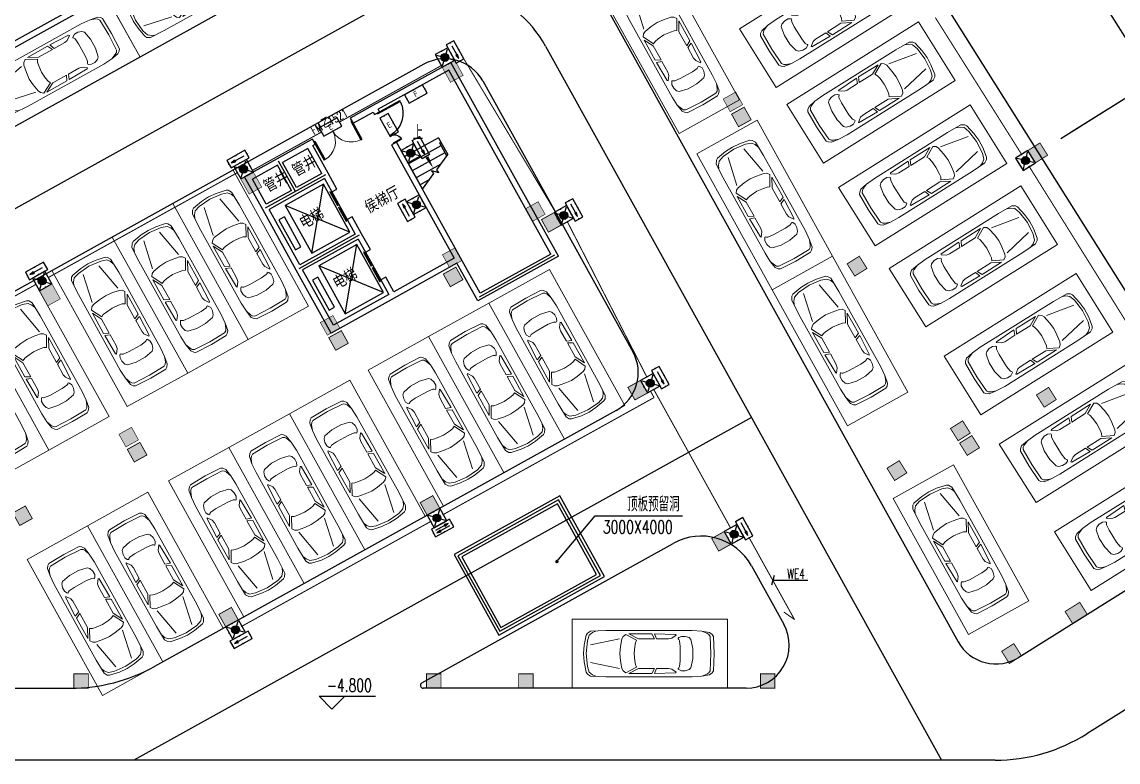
# Model space of a CAD drawing. Extents: x -6243262 to 3079315, y -2914302 to 172723.
# Drawn here: x -2031438 to -1993364, y -992183 to -966482 of the extents above; entities that cross this region are included whole.
import ezdxf
from ezdxf.enums import TextEntityAlignment as Align

# ---------------------------------------------------------------- set-up
doc = ezdxf.new("R2010")
doc.units = 0
doc.header["$LTSCALE"] = 1000
doc.linetypes.add('DASH', pattern=[0.35, 0.25, -0.1])
for name, color, linetype in [('0-柱2', 6, 'Continuous'), ('0-柱网', 2, 'Continuous'), ('C-Z-HATCH', 253, 'Continuous'), ('DIM-应急', 3, 'Continuous'), ('DOOR_FIRE_TEXT', 7, 'Continuous'), ('EQUIP-应急', 3, 'Continuous'), ('WIRE-应急', 1, 'DASH')]:
    doc.layers.add(name, color=color, linetype=linetype)
doc.layers.add('车位', color=252, linetype='Continuous', lineweight=5)
doc.styles.add('-宋体', font='', dxfattribs={"width": 0.8})
doc.styles.add('_TCH_DIM', font='SIMPLEX', dxfattribs={"bigfont": 'GBCBIG'})
doc.styles.add('_TCH_DIM_T3', font='SIMPLEX', dxfattribs={"width": 0.705882, "bigfont": 'GBCBIG'})
doc.styles.add('_TCH_WINDOW', font='SIMPLEX', dxfattribs={"height": 3.5, "bigfont": 'GBCBIG'})
doc.styles.add('_TEL_ATTDEF', font='gbenor', dxfattribs={"bigfont": 'gbcbig'})
doc.styles.add('_TEL_DIM', font='SIMPLEX', dxfattribs={"width": 0.8, "height": 3.5, "bigfont": 'HZTXT'})
doc.styles.get('-宋体').set_extended_font_data('SimSun')
doc.dimstyles.new('_TCH_ARCH&&150', dxfattribs={"dimtxt": 446.25, "dimasz": 150, "dimexe": 375, "dimexo": 450, "dimgap": 189.375, "dimtad": 1, "dimdec": 0, "dimzin": 0, "dimdsep": 46, "dimtxsty": '_TCH_DIM_T3', "dimblk": 'ARCHTICK', "dimcen": 0.09, "dimclrt": 7, "dimazin": 2, "dimtfac": 1, "dimtdec": 0, "dimtix": 1, "dimtmove": 2, "dimatfit": 3, "dimfxl": 0, "dimtolj": 1, "dimtzin": 0, "dimarcsym": 0})

# ---------------------------------------------------------------- blocks, each defined once
blk = doc.blocks.new('chewei')
at = {"layer": '车位', "color": 0}
for p, q in [((49090, 154915), (49134, 154982)), ((49134, 154982), (49201, 155026)), ((49201, 155026), (49801, 155049)), ((50401, 155026), (49801, 155049)), ((50467, 154982), (50401, 155026)), ((50512, 154915), (50467, 154982)), ((49023, 154737), (49090, 154915)), ((50578, 154737), (50512, 154915)), ((49201, 154160), (49245, 154293)), ((49245, 154293), (49312, 154360)), ((49312, 154360), (49623, 154426)), ((49623, 154426), (49978, 154426)), ((50290, 154360), (49978, 154426)), ((50356, 154293), (50290, 154360)), ((50401, 154160), (50356, 154293)), ((49134, 153826), (49112, 153093)), ((49156, 153849), (49134, 153826)), ((49267, 153693), (49156, 153849)), ((49201, 154026), (49201, 154160)), ((49245, 153938), (49201, 154026)), ((49267, 153915), (49245, 153938)), ((49290, 153915), (49267, 153915)), ((49312, 153938), (49290, 153915)), ((49356, 153960), (49312, 153938)), ((49556, 153982), (49356, 153960)), ((50045, 153982), (49556, 153982)), ((50045, 153982), (50245, 153960)), ((50245, 153960), (50290, 153938)), ((50290, 153938), (50312, 153915)), ((50312, 153915), (50334, 153915)), ((50334, 153915), (50356, 153938)), ((50334, 153693), (50445, 153849)), ((50356, 153938), (50401, 154026)), ((50401, 154026), (50401, 154160)), ((50445, 153849), (50467, 153826)), ((50467, 153826), (50490, 153093)), ((49290, 153582), (49267, 153693)), ((49290, 153160), (49290, 153582)), ((50312, 153582), (50334, 153693)), ((50312, 153160), (50312, 153582)), ((49112, 153093), (49290, 153160)), ((49290, 153093), (49112, 153004)), ((49290, 152538), (49290, 153093)), ((50490, 153093), (50312, 153160)), ((50312, 153093), (50490, 153004)), ((50312, 152538), (50312, 153093)), ((49112, 153004), (49112, 152204)), ((50490, 153004), (50490, 152204)), ((49112, 152204), (49290, 152538)), ((49134, 152093), (49334, 152471)), ((49334, 152471), (49423, 152427)), ((49423, 152427), (49556, 152404)), ((49556, 152404), (49801, 152382)), ((50045, 152404), (49801, 152382)), ((50178, 152427), (50045, 152404)), ((50267, 152471), (50178, 152427)), ((50467, 152093), (50267, 152471)), ((50490, 152204), (50312, 152538)), ((49201, 152004), (49134, 152093)), ((49290, 151960), (49201, 152004)), ((49556, 151916), (49290, 151960)), ((49801, 151893), (49556, 151916)), ((49801, 151893), (50045, 151916)), ((50045, 151916), (50312, 151960)), ((50312, 151960), (50401, 152004)), ((50401, 152004), (50467, 152093)), ((49490, 150871), (49290, 151871)), ((50112, 150871), (50312, 151871)), ((49067, 150938), (49023, 151049)), ((49156, 150827), (49067, 150938)), ((49356, 150760), (49156, 150827)), ((50245, 150760), (50445, 150827)), ((50445, 150827), (50534, 150938)), ((50534, 150938), (50578, 151049)), ((49801, 150716), (49356, 150760)), ((49801, 150716), (50245, 150760))]:
    blk.add_line(p, q, dxfattribs=at)
for points in [[(48601, 150227), (51001, 150227), (51001, 155627), (48601, 155627)], [(50578, 154737), (50601, 154404), (50601, 151404), (50578, 150871), (50512, 150760), (50445, 150716), (50090, 150649), (49801, 150627), (49512, 150649), (49156, 150716), (49090, 150760), (49023, 150871), (49001, 151404), (49001, 154404), (49023, 154737), (49067, 155004), (49134, 155093), (49201, 155137), (49801, 155160), (50401, 155137), (50467, 155093), (50534, 155004)]]:
    blk.add_lwpolyline(points, close=True, dxfattribs=at)
blk = doc.blocks.new('0-柱2')
at = {"layer": '0-柱2'}
h = blk.add_hatch(color=0, dxfattribs=at)
h.dxf.hatch_style = 1
h.paths.add_polyline_path([(50444, 38233), (50881, 38476), (51124, 38039), (50687, 37796)])
h = blk.add_hatch(color=0, dxfattribs=at)
h.dxf.hatch_style = 1
h.paths.add_polyline_path([(60732, 36967), (60998, 36543), (61421, 36808), (61155, 37233)])
h = blk.add_hatch(color=0, dxfattribs=at)
h.dxf.hatch_style = 1
h.paths.add_polyline_path([(43842, 34571), (44279, 34814), (44521, 34377), (44084, 34134)])
h = blk.add_hatch(color=0, dxfattribs=at)
h.dxf.hatch_style = 1
h.paths.add_polyline_path([(54458, 33035), (54723, 32611), (55147, 32876), (54881, 33300)])
h = blk.add_hatch(color=0, dxfattribs=at)
h.dxf.hatch_style = 1
h.paths.add_polyline_path([(40431, 32680), (40868, 32922), (41111, 32485), (40674, 32242)])
h = blk.add_hatch(color=0, dxfattribs=at)
h.dxf.hatch_style = 1
h.paths.add_polyline_path([(36452, 30473), (36889, 30715), (37132, 30278), (36695, 30035)])
h = blk.add_hatch(color=0, dxfattribs=at)
h.dxf.hatch_style = 1
h.paths.add_polyline_path([(46844, 28746), (47281, 28989), (47524, 28552), (47086, 28309)])
h = blk.add_hatch(color=0, dxfattribs=at)
h.dxf.hatch_style = 1
h.paths.add_polyline_path([(58047, 27318), (58313, 26894), (58736, 27159), (58470, 27583)])
h = blk.add_hatch(color=0, dxfattribs=at)
h.dxf.hatch_style = 1
h.paths.add_polyline_path([(29456, 26592), (29894, 26835), (30136, 26398), (29699, 26155)])
h = blk.add_hatch(color=0, dxfattribs=at)
h.dxf.hatch_style = 1
h.paths.add_polyline_path([(55843, 25937), (56109, 25512), (56532, 25778), (56266, 26202)])
h = blk.add_hatch(color=0, dxfattribs=at)
h.dxf.hatch_style = 1
h.paths.add_polyline_path([(39629, 24745), (40067, 24987), (40309, 24550), (39872, 24307)])
h = blk.add_hatch(color=0, dxfattribs=at)
h.dxf.hatch_style = 1
h.paths.add_polyline_path([(25477, 24385), (25915, 24628), (26157, 24191), (25720, 23948)])
h = blk.add_hatch(color=0, dxfattribs=at)
h.dxf.hatch_style = 1
h.paths.add_polyline_path([(49754, 23499), (50191, 23742), (50434, 23305), (49997, 23062)])
h = blk.add_hatch(color=0, dxfattribs=at)
h.dxf.hatch_style = 1
h.paths.add_polyline_path([(32633, 20864), (33071, 21107), (33313, 20670), (32876, 20427)])
h = blk.add_hatch(color=0, dxfattribs=at)
h.dxf.hatch_style = 1
h.paths.add_polyline_path([(59826, 19582), (60092, 19158), (60515, 19423), (60249, 19847)])
h = blk.add_hatch(color=0, dxfattribs=at)
h.dxf.hatch_style = 1
h.paths.add_polyline_path([(27600, 18800), (28100, 18800), (28100, 18300), (27600, 18300)])
h = blk.add_hatch(color=0, dxfattribs=at)
h.dxf.hatch_style = 1
h.paths.add_polyline_path([(39850, 18800), (40350, 18800), (40350, 18300), (39850, 18300)])
h = blk.add_hatch(color=0, dxfattribs=at)
h.dxf.hatch_style = 1
h.paths.add_polyline_path([(43050, 18800), (43550, 18800), (43550, 18300), (43050, 18300)])
h = blk.add_hatch(color=0, dxfattribs=at)
h.dxf.hatch_style = 1
h.paths.add_polyline_path([(51450, 18800), (51950, 18800), (51950, 18300), (51450, 18300)])
at = {"layer": '0-柱2', "color": 0, "const_width": 30}
for points in [[(50444, 38233), (50881, 38476), (51124, 38039), (50687, 37796)], [(60732, 36967), (60998, 36543), (61421, 36808), (61155, 37233)], [(43842, 34571), (44279, 34814), (44521, 34377), (44084, 34134)], [(54458, 33035), (54723, 32611), (55147, 32876), (54881, 33300)], [(40431, 32680), (40868, 32922), (41111, 32485), (40674, 32242)], [(36452, 30473), (36889, 30715), (37132, 30278), (36695, 30035)], [(46844, 28746), (47281, 28989), (47524, 28552), (47086, 28309)], [(58047, 27318), (58313, 26894), (58736, 27159), (58470, 27583)], [(29456, 26592), (29894, 26835), (30136, 26398), (29699, 26155)], [(55843, 25937), (56109, 25512), (56532, 25778), (56266, 26202)], [(39629, 24745), (40067, 24987), (40309, 24550), (39872, 24307)], [(25477, 24385), (25915, 24628), (26157, 24191), (25720, 23948)], [(49754, 23499), (50191, 23742), (50434, 23305), (49997, 23062)], [(32633, 20864), (33071, 21107), (33313, 20670), (32876, 20427)], [(59826, 19582), (60092, 19158), (60515, 19423), (60249, 19847)], [(27600, 18800), (28100, 18800), (28100, 18300), (27600, 18300)], [(39850, 18800), (40350, 18800), (40350, 18300), (39850, 18300)], [(43050, 18800), (43550, 18800), (43550, 18300), (43050, 18300)], [(51450, 18800), (51950, 18800), (51950, 18300), (51450, 18300)]]:
    blk.add_lwpolyline(points, close=True, dxfattribs=at)
blk = doc.blocks.new('1#柱网')
at = {"layer": '0-柱网'}
for points in [[(501855, 85967), (501855, 85367), (502355, 85367), (502355, 85967)], [(509855, 85967), (509855, 85367), (510355, 85367), (510355, 85967)], [(517855, 85967), (517855, 85367), (518355, 85367), (518355, 85967)], [(501855, 80267), (501855, 79767), (502355, 79767), (502355, 80267)], [(509855, 80267), (509855, 79767), (510355, 79767), (510355, 80267)], [(514705, 80267), (514705, 79767), (515205, 79767), (515205, 80267)], [(518005, 80267), (518005, 79767), (518505, 79767), (518505, 80267)], [(525855, 80267), (525855, 79767), (526355, 79767), (526355, 80267)]]:
    blk.add_hatch(color=0, dxfattribs=at).paths.add_polyline_path(points)
at = {"layer": '0-柱网', "color": 0, "const_width": 20}
for points in [[(501855, 85967), (501855, 85367), (502355, 85367), (502355, 85967), (501855, 85967)], [(509855, 85967), (509855, 85367), (510355, 85367), (510355, 85967), (509855, 85967)], [(517855, 85967), (517855, 85367), (518355, 85367), (518355, 85967), (517855, 85967)], [(501855, 80267), (501855, 79767), (502355, 79767), (502355, 80267), (501855, 80267)], [(509855, 80267), (509855, 79767), (510355, 79767), (510355, 80267), (509855, 80267)], [(514705, 80267), (514705, 79767), (515205, 79767), (515205, 80267), (514705, 80267)], [(518005, 80267), (518005, 79767), (518505, 79767), (518505, 80267), (518005, 80267)], [(525855, 80267), (525855, 79767), (526355, 79767), (526355, 80267), (525855, 80267)]]:
    blk.add_lwpolyline(points, dxfattribs=at)
blk = doc.blocks.new('宿舍楼柱网1')
at = {"layer": '0-柱网'}
h = blk.add_hatch(color=0, dxfattribs=at)
h.dxf.hatch_style = 1
h.paths.add_polyline_path([(645860, 167538), (646284, 167803), (646019, 168227), (645595, 167962)])
h = blk.add_hatch(color=0, dxfattribs=at)
h.dxf.hatch_style = 1
h.paths.add_polyline_path([(642259, 165280), (642683, 165545), (642418, 165969), (641994, 165704)])
h = blk.add_hatch(color=0, dxfattribs=at)
h.dxf.hatch_style = 1
h.paths.add_polyline_path([(639588, 163611), (640012, 163876), (639747, 164300), (639323, 164035)])
h = blk.add_hatch(color=0, dxfattribs=at)
h.dxf.hatch_style = 1
h.paths.add_polyline_path([(649438, 161642), (649946, 161960), (649682, 162384), (649173, 162066)])
h = blk.add_hatch(color=0, dxfattribs=at)
h.dxf.hatch_style = 1
h.paths.add_polyline_path([(643252, 157765), (643761, 158083), (643496, 158507), (642987, 158189)])
h = blk.add_hatch(color=0, dxfattribs=at)
h.dxf.hatch_style = 1
h.paths.add_polyline_path([(653479, 155382), (653903, 155647), (653638, 156071), (653214, 155806)])
h = blk.add_hatch(color=0, dxfattribs=at)
h.dxf.hatch_style = 1
h.paths.add_polyline_path([(649809, 153141), (650318, 153459), (650106, 153798), (649597, 153480)])
h = blk.add_hatch(color=0, dxfattribs=at)
h.dxf.hatch_style = 1
h.paths.add_polyline_path([(655338, 152417), (655762, 152682), (655497, 153106), (655073, 152841)])
h = blk.add_hatch(color=0, dxfattribs=at)
h.dxf.hatch_style = 1
h.paths.add_polyline_path([(647208, 151453), (647632, 151718), (647367, 152142), (646943, 151877)])
h = blk.add_hatch(color=0, dxfattribs=at)
h.dxf.hatch_style = 1
h.paths.add_polyline_path([(651721, 150092), (652229, 150410), (652017, 150749), (651509, 150431)])
h = blk.add_hatch(color=0, dxfattribs=at)
h.dxf.hatch_style = 1
h.paths.add_polyline_path([(649067, 148487), (649491, 148752), (649226, 149176), (648802, 148911)])
h = blk.add_hatch(color=0, dxfattribs=at)
h.dxf.hatch_style = 1
h.paths.add_polyline_path([(659156, 146135), (659665, 146453), (659400, 146877), (658891, 146560)])
h = blk.add_hatch(color=0, dxfattribs=at)
h.dxf.hatch_style = 1
h.paths.add_polyline_path([(648829, 146138), (649071, 146576), (649596, 146285), (649354, 145848)])
h = blk.add_hatch(color=0, dxfattribs=at)
h.dxf.hatch_style = 1
h.paths.add_polyline_path([(631658, 145126), (632158, 145126), (632158, 144526), (631658, 144526)])
h = blk.add_hatch(color=0, dxfattribs=at)
h.dxf.hatch_style = 1
h.paths.add_polyline_path([(639508, 145126), (640008, 145126), (640008, 144626), (639508, 144626)])
h = blk.add_hatch(color=0, dxfattribs=at)
h.dxf.hatch_style = 1
h.paths.add_polyline_path([(646708, 145126), (647208, 145126), (647208, 144526), (646708, 144526)])
h = blk.add_hatch(color=0, dxfattribs=at)
h.dxf.hatch_style = 1
h.paths.add_polyline_path([(654841, 142811), (655083, 143249), (654558, 143539), (654316, 143102)])
h = blk.add_hatch(color=0, dxfattribs=at)
h.dxf.hatch_style = 1
h.paths.add_polyline_path([(639658, 142026), (640058, 142026), (640058, 141426), (639658, 141426)])
h = blk.add_hatch(color=0, dxfattribs=at)
h.dxf.hatch_style = 1
h.paths.add_polyline_path([(657509, 141335), (657751, 141772), (657313, 142015), (657071, 141577)])
h = blk.add_hatch(color=0, dxfattribs=at)
h.dxf.hatch_style = 1
h.paths.add_polyline_path([(631658, 137826), (632158, 137826), (632158, 137226), (631658, 137226)])
h = blk.add_hatch(color=0, dxfattribs=at)
h.dxf.hatch_style = 1
h.paths.add_polyline_path([(646708, 137826), (647208, 137826), (647208, 137226), (646708, 137226)])
h = blk.add_hatch(color=0, dxfattribs=at)
h.dxf.hatch_style = 1
h.paths.add_polyline_path([(654058, 137826), (654558, 137826), (654558, 137226), (654058, 137226)])
h = blk.add_hatch(color=0, dxfattribs=at)
h.dxf.hatch_style = 1
h.paths.add_polyline_path([(639508, 137726), (640008, 137726), (640008, 137226), (639508, 137226)])
at = {"layer": 'C-Z-HATCH'}
h = blk.add_hatch(color=0, dxfattribs=at)
h.dxf.hatch_style = 1
edge = h.paths.add_edge_path()
edge.add_line((642259, 165280), (642680, 165549))
edge.add_line((642680, 165549), (642415, 165973))
edge.add_line((642415, 165973), (641991, 165708))
edge.add_line((641991, 165708), (642262, 165283))
at = {"layer": '0-柱网', "color": 0, "const_width": 30}
for points in [[(645860, 167538), (646281, 167806), (646016, 168231), (645592, 167966), (645863, 167540)], [(642259, 165280), (642680, 165549), (642415, 165973), (641991, 165708), (642262, 165283)], [(639588, 163611), (640012, 163876), (639747, 164300), (639323, 164035), (639588, 163611)], [(649440, 161638), (649946, 161960), (649682, 162384), (649173, 162066), (649438, 161642)], [(643252, 157765), (643761, 158083), (643496, 158507), (642987, 158189), (643252, 157765)], [(653483, 155385), (653903, 155647), (653638, 156071), (653214, 155806), (653479, 155382)], [(649809, 153141), (650318, 153459), (650106, 153798), (649597, 153480), (649809, 153141)], [(655338, 152417), (655762, 152682), (655497, 153106), (655073, 152841), (655338, 152417)], [(647208, 151453), (647632, 151718), (647367, 152142), (646943, 151877), (647208, 151453)], [(651721, 150092), (652229, 150410), (652017, 150749), (651509, 150431), (651721, 150092)], [(649067, 148487), (649491, 148752), (649226, 149176), (648802, 148911), (649067, 148487)], [(648829, 146138), (649071, 146576), (649596, 146285), (649354, 145848), (648829, 146138)], [(659156, 146135), (659665, 146453), (659400, 146877), (658891, 146560), (659156, 146135)], [(654841, 142811), (655083, 143249), (654558, 143539), (654316, 143102), (654841, 142811)], [(657509, 141335), (657751, 141772), (657313, 142015), (657071, 141577), (657509, 141335)]]:
    blk.add_lwpolyline(points, dxfattribs=at)
for points in [[(631658, 145126), (632158, 145126), (632158, 144526), (631658, 144526)], [(639508, 145126), (640008, 145126), (640008, 144626), (639508, 144626)], [(646708, 145126), (647208, 145126), (647208, 144526), (646708, 144526)], [(639658, 142026), (640058, 142026), (640058, 141426), (639658, 141426)], [(631658, 137826), (632158, 137826), (632158, 137226), (631658, 137226)], [(646708, 137826), (647208, 137826), (647208, 137226), (646708, 137226)], [(654058, 137826), (654558, 137826), (654558, 137226), (654058, 137226)], [(639508, 137726), (640008, 137726), (640008, 137226), (639508, 137226)]]:
    blk.add_lwpolyline(points, close=True, dxfattribs=at)
blk = doc.blocks.new('$DORLIB2D$00000127')
at = {"color": 0}
for points in [[(-0.533, 0.795), (-0.533, 0.69)], [(-0.033, 0.795), (-0.533, 0.795)], [(-0.033, 0.795), (-0.033, 0.69)], [(0.533, 0.795), (0.033, 0.795)], [(0.033, 0.795), (0.033, 0.69)], [(0.533, 0.795), (0.533, 0.69)], [(-0.033, 0.69), (-0.533, 0.69)], [(0.5, 0.5), (-0.5, 0.5)], [(0.533, 0.69), (0.033, 0.69)]]:
    blk.add_lwpolyline(points, dxfattribs=at)
blk = doc.blocks.new('$DorLib2D$00000225')
at = {"color": 0}
for p, q in [((0.475, -0.001), (0.475, 0.752)), ((0.475, 0.752), (0.5, 0.752)), ((0.5, -0.001), (0.5, 0.752)), ((-0.5, 0), (-0.5, 0.252)), ((-0.475, 0.252), (-0.5, 0.252)), ((-0.475, 0), (-0.475, 0.252)), ((-0.475, 0), (-0.5, 0)), ((0.475, -0.001), (0.5, -0.001))]:
    blk.add_line(p, q, dxfattribs=at)
for centre, radius, start, end in [((0.505, -0.002), 0.755, 92.2493, 179.7238), ((-0.501, 0.003), 0.251, 359.7899, 84.0974)]:
    blk.add_arc(centre, radius, start, end, dxfattribs=at)
blk = doc.blocks.new('_ArchTick')
at = {"color": 0, "linetype": 'ByBlock', "const_width": 0.4}
blk.add_lwpolyline([(-0.5, -0.5), (0.5, 0.5)], dxfattribs=at)
blk = doc.blocks.new('*D597')
at = {"layer": '0-柱网', "color": 0, "lineweight": -2, "transparency": 16777216}
for p, q in [((1379444, -1151347), (1383574, -1148758)), ((1383257, -1148957), (1390373, -1160312)), ((1386560, -1162701), (1390691, -1160112))]:
    blk.add_line(p, q, dxfattribs=at)
at = {"layer": 'Defpoints', "color": 0, "transparency": 16777216}
for p in [(1379062, -1151586), (1390373, -1160312), (1386179, -1162940)]:
    blk.add_point(p, dxfattribs=at)
at = {"layer": '0-柱网', "color": 0, "lineweight": -2, "transparency": 16777216, "xscale": 150, "yscale": 150, "zscale": 150}
for p, rotation in [((1383257, -1148957), 122.0782976762227), ((1390373, -1160312), 302.0782976762227)]:
    blk.add_blockref('_ArchTick', p, dxfattribs=dict(at, rotation=rotation))
at = {"layer": '0-柱网', "color": 7, "transparency": 16777216, "insert": (1387164, -1154415), "char_height": 446.2, "attachment_point": 5, "rotation": 302.0783, "style": '_TCH_DIM_T3'}
blk.add_mtext('\\A1;13400', dxfattribs=at)
blk = doc.blocks.new('*D603')
at = {"layer": '0-柱网', "color": 0, "lineweight": -2, "transparency": 16777216}
for p, q in [((1382736, -1156601), (1385850, -1154649)), ((1385532, -1154848), (1389356, -1160949)), ((1386560, -1162701), (1389674, -1160750))]:
    blk.add_line(p, q, dxfattribs=at)
at = {"layer": 'Defpoints', "color": 0, "transparency": 16777216}
for p in [(1382355, -1156840), (1389356, -1160949), (1386179, -1162940)]:
    blk.add_point(p, dxfattribs=at)
at = {"layer": '0-柱网', "color": 0, "lineweight": -2, "transparency": 16777216, "xscale": 150, "yscale": 150, "zscale": 150}
for p, rotation in [((1385532, -1154848), 122.0782976762219), ((1389356, -1160949), 302.0782976762218)]:
    blk.add_blockref('_ArchTick', p, dxfattribs=dict(at, rotation=rotation))
at = {"layer": '0-柱网', "color": 7, "transparency": 16777216, "insert": (1387794, -1157679), "char_height": 446.2, "attachment_point": 5, "rotation": 302.0783, "style": '_TCH_DIM_T3'}
blk.add_mtext('\\A1;7200', dxfattribs=at)
blk = doc.blocks.new('*D604')
at = {"layer": '0-柱网', "color": 0, "lineweight": -2, "transparency": 16777216}
for p, q in [((1379444, -1151347), (1382557, -1149396)), ((1382240, -1149595), (1385532, -1154848)), ((1382736, -1156601), (1385850, -1154649))]:
    blk.add_line(p, q, dxfattribs=at)
at = {"layer": 'Defpoints', "color": 0, "transparency": 16777216}
for p in [(1379062, -1151586), (1385532, -1154848), (1382355, -1156840)]:
    blk.add_point(p, dxfattribs=at)
at = {"layer": '0-柱网', "color": 0, "lineweight": -2, "transparency": 16777216, "xscale": 150, "yscale": 150, "zscale": 150}
for p, rotation in [((1382240, -1149595), 122.0782976762231), ((1385532, -1154848), 302.0782976762231)]:
    blk.add_blockref('_ArchTick', p, dxfattribs=dict(at, rotation=rotation))
at = {"layer": '0-柱网', "color": 7, "transparency": 16777216, "insert": (1384236, -1152002), "char_height": 446.2, "attachment_point": 5, "rotation": 302.0783, "style": '_TCH_DIM_T3'}
blk.add_mtext('\\A1;6200', dxfattribs=at)
blk = doc.blocks.new('*D605')
at = {"layer": '0-柱网', "color": 0, "lineweight": -2, "transparency": 16777216}
for p, q in [((1370493, -1138224), (1368129, -1133961)), ((1333331, -1153690), (1368311, -1134288)), ((1335514, -1157625), (1333149, -1153362))]:
    blk.add_line(p, q, dxfattribs=at)
at = {"layer": 'Defpoints', "color": 0, "transparency": 16777216}
for p in [(1368311, -1134288), (1370712, -1138617), (1335732, -1158019)]:
    blk.add_point(p, dxfattribs=at)
at = {"layer": '0-柱网', "color": 0, "lineweight": -2, "transparency": 16777216, "xscale": 150, "yscale": 150, "zscale": 150}
for p, rotation in [((1368311, -1134288), 29.01544279745686), ((1333331, -1153690), 209.0154427974569)]:
    blk.add_blockref('_ArchTick', p, dxfattribs=dict(at, rotation=rotation))
at = {"layer": '0-柱网', "color": 7, "transparency": 16777216, "insert": (1350621, -1143629), "char_height": 446.2, "attachment_point": 5, "rotation": 29.0154, "style": '_TCH_DIM_T3'}
blk.add_mtext('\\A1;40000', dxfattribs=at)
blk = doc.blocks.new('*D612')
at = {"layer": '0-柱网', "color": 0, "lineweight": -2, "transparency": 16777216}
for p, q in [((1349506, -1149865), (1347723, -1146651)), ((1340909, -1150859), (1347905, -1146979)), ((1342510, -1153745), (1340727, -1150531))]:
    blk.add_line(p, q, dxfattribs=at)
at = {"layer": 'Defpoints', "color": 0, "transparency": 16777216}
for p in [(1347905, -1146979), (1349724, -1150258), (1342728, -1154139)]:
    blk.add_point(p, dxfattribs=at)
at = {"layer": '0-柱网', "color": 0, "lineweight": -2, "transparency": 16777216, "xscale": 150, "yscale": 150, "zscale": 150}
for p, rotation in [((1347905, -1146979), 29.01544279745719), ((1340909, -1150859), 209.0154427974572)]:
    blk.add_blockref('_ArchTick', p, dxfattribs=dict(at, rotation=rotation))
at = {"layer": '0-柱网', "color": 7, "transparency": 16777216, "insert": (1344207, -1148558), "char_height": 446.2, "attachment_point": 5, "rotation": 29.0154, "style": '_TCH_DIM_T3'}
blk.add_mtext('\\A1;8000', dxfattribs=at)
blk = doc.blocks.new('$DorLib2D$00000002')
at = {"color": 0}
for p, q in [((-0.5, 0), (-0.5, 0.4875)), ((-0.475, 0.4875), (-0.5, 0.4875)), ((-0.475, 0), (-0.475, 0.4875)), ((0.475, 0), (0.475, 0.4875)), ((0.475, 0.4875), (0.5, 0.4875)), ((0.5, 0), (0.5, 0.4875)), ((-0.5, 0), (-0.475, 0)), ((0.5, 0), (0.475, 0))]:
    blk.add_line(p, q, dxfattribs=at)
at = {"color": 0, "lineweight": 13}
for centre, start, end in [((-0.4875, 0), 0, 88.53072), ((0.4875, 0), 91.46928, 180)]:
    blk.add_arc(centre, 0.4875, start, end, dxfattribs=at)
blk = doc.blocks.new('$equip$00002604')
blk.add_hatch(color=256).paths.add_polyline_path([(0.275, 0.5, 1), (-0.274, 0.5, 1)])
for p, q in [((-0.429, 0.929), (-0.194, 0.694)), ((0.194, 0.694), (0.429, 0.929)), ((-0.429, 0.071), (-0.194, 0.306)), ((0.194, 0.306), (0.429, 0.071))]:
    blk.add_line(p, q)
at = {"const_width": 0.04}
blk.add_lwpolyline([(-0.5, 1), (-0.5, 0), (0.5, 0), (0.5, 1), (-0.5, 1), (-0.5, 0)], dxfattribs=at)
blk.add_lwpolyline([(-0.5, 1), (-0.5, 0), (0.5, 0), (0.5, 1)], close=True)
blk.add_circle((0, 0.5), 0.275)
for p in [(0, 1), (-0.5, 0.5), (0, 0), (0.5, 0.5)]:
    blk.add_point(p)
at = {"color": 7, "style": '_TEL_DIM', "flags": 1}
blk.add_attdef('A', text='', height=0.000025, dxfattribs=at).set_placement((0, 0), align=Align.MIDDLE_CENTER)
blk = doc.blocks.new('$equip$00002541')
blk.add_hatch(color=256).paths.add_polyline_path([(-0.24, 0.372), (-0.528, 0.3), (-0.24, 0.228)])
for p, q in [((-0.72, 0.6), (-0.72, 0)), ((0.72, 0.6), (-0.72, 0.6)), ((-0.72, 0), (0.72, 0)), ((-0.24, 0.372), (-0.528, 0.3)), ((-0.528, 0.3), (-0.24, 0.228)), ((-0.24, 0.372), (-0.24, 0.228)), ((0.72, 0), (0.72, 0.6))]:
    blk.add_line(p, q)
at = {"color": 7}
blk.add_line((-0.48, 0.3), (0.48, 0.3), dxfattribs=at)
at = {"const_width": 0.04}
blk.add_lwpolyline([(-0.72, 0.6), (-0.72, 0), (0.72, 0), (0.72, 0.6), (-0.72, 0.6), (-0.72, 0)], dxfattribs=at)
for p in [(-0.72, 0.3), (0, 0.6), (0, 0), (0.72, 0.3)]:
    blk.add_point(p)
at = {"color": 7, "style": '_TEL_DIM', "flags": 1}
blk.add_attdef('A', text='', height=0.00002, dxfattribs=at).set_placement((0, 0), align=Align.MIDDLE_CENTER)
blk = doc.blocks.new('$equip$00002534')
for p, q in [((-0.72, 0.66), (-0.72, 0)), ((0.72, 0.66), (-0.72, 0.66)), ((-0.72, 0), (0.72, 0)), ((0.72, 0), (0.72, 0.66))]:
    blk.add_line(p, q)
at = {"const_width": 0.04}
blk.add_lwpolyline([(-0.72, 0.66), (-0.72, 0), (0.72, 0), (0.72, 0.66), (-0.72, 0.66), (-0.72, 0)], dxfattribs=at)
for p in [(-0.72, 0.33), (0, 0.66), (0, 0), (0.72, 0.33)]:
    blk.add_point(p)
at = {"color": 7, "style": '_TEL_DIM'}
blk.add_attdef('$TEXT$', text='', height=0.4, dxfattribs=at).set_placement((0, 0.33), align=Align.MIDDLE_CENTER)
at = {"color": 7, "style": '_TEL_DIM', "flags": 1}
blk.add_attdef('A', text='', height=0.00002, dxfattribs=at).set_placement((0, 0), align=Align.MIDDLE_CENTER)
blk = doc.blocks.new('$equip$00003179')
for p, q in [((0.72, 0.66), (-0.72, 0.66)), ((-0.72, 0.66), (-0.72, 0)), ((-0.72, 0), (0.72, 0)), ((0.72, 0), (0.72, 0.66))]:
    blk.add_line(p, q)
at = {"const_width": 0.04}
blk.add_lwpolyline([(-0.72, 0.66), (-0.72, 0), (0.72, 0), (0.72, 0.66), (-0.72, 0.66), (-0.72, 0)], dxfattribs=at)
for p in [(-0.72, 0.33), (0, 0.66), (0, 0), (0.72, 0.33)]:
    blk.add_point(p)
at = {"color": 7, "style": '_TEL_DIM'}
blk.add_attdef('$TEXT$', text='', height=0.4, dxfattribs=at).set_placement((0, 0.33), align=Align.MIDDLE_CENTER)
at = {"color": 7, "style": '_TEL_DIM', "flags": 1}
for tag in ['A', 'REMARK']:
    blk.add_attdef(tag, text='', height=0.00002, dxfattribs=at).set_placement((0, 0), align=Align.MIDDLE_CENTER)
blk = doc.blocks.new('$equip$00002540')
blk.add_hatch(color=256).paths.add_polyline_path([(0.24, 0.372), (0.24, 0.228), (0.528, 0.3)])
for p, q in [((-0.72, 0.6), (-0.72, 0)), ((0.72, 0.6), (-0.72, 0.6)), ((-0.72, 0), (0.72, 0)), ((0.24, 0.372), (0.24, 0.228)), ((0.528, 0.3), (0.24, 0.372)), ((0.24, 0.228), (0.528, 0.3)), ((0.72, 0), (0.72, 0.6))]:
    blk.add_line(p, q)
at = {"color": 7}
blk.add_line((-0.48, 0.3), (0.48, 0.3), dxfattribs=at)
at = {"const_width": 0.04}
blk.add_lwpolyline([(-0.72, 0.6), (-0.72, 0), (0.72, 0), (0.72, 0.6), (-0.72, 0.6), (-0.72, 0)], dxfattribs=at)
for p in [(-0.72, 0.3), (0, 0.6), (0, 0), (0.72, 0.3)]:
    blk.add_point(p)
at = {"color": 7, "style": '_TEL_DIM', "flags": 1}
blk.add_attdef('A', text='', height=0.00002, dxfattribs=at).set_placement((0, 0), align=Align.MIDDLE_CENTER)
blk = doc.blocks.new('$equip$00002542')
h = blk.add_hatch(color=256)
h.paths.add_polyline_path([(-0.215, 0.29), (-0.503, 0.218), (-0.215, 0.218)])
h.paths.add_polyline_path([(-0.215, 0.218), (-0.503, 0.218), (-0.215, 0.146)])
h.paths.add_polyline_path([(0.215, 0.472), (0.215, 0.328), (0.503, 0.4)])
for p, q in [((-0.72, 0.6), (-0.72, 0)), ((0.72, 0.6), (-0.72, 0.6)), ((-0.72, 0), (0.72, 0)), ((-0.215, 0.29), (-0.503, 0.218)), ((-0.503, 0.218), (-0.215, 0.146)), ((-0.215, 0.146), (-0.215, 0.29)), ((0.215, 0.472), (0.215, 0.328)), ((0.503, 0.4), (0.215, 0.472)), ((0.215, 0.328), (0.503, 0.4)), ((0.72, 0), (0.72, 0.6))]:
    blk.add_line(p, q)
at = {"color": 7}
for p, q in [((-0.505, 0.4), (0.455, 0.4)), ((-0.503, 0.218), (0.505, 0.218))]:
    blk.add_line(p, q, dxfattribs=at)
at = {"const_width": 0.04}
blk.add_lwpolyline([(-0.72, 0.6), (-0.72, 0), (0.72, 0), (0.72, 0.6), (-0.72, 0.6), (-0.72, 0)], dxfattribs=at)
for p in [(-0.72, 0.3), (0, 0.6), (0, 0), (0.72, 0.3)]:
    blk.add_point(p)
at = {"color": 7, "style": '_TEL_DIM', "flags": 1}
blk.add_attdef('A', text='', height=0.00002, dxfattribs=at).set_placement((0, 0), align=Align.MIDDLE_CENTER)
blk = doc.blocks.new('345634')
at = {"layer": '0-柱网', "color": 8}
for p, q in [((1371196.6, -1139491.7), (1327725.6, -1163603.4)), ((1371293.6, -1139666.6), (1327874.1, -1163749.7)), ((1358843.5, -1149316.6), (1331138.1, -1164683.8)), ((1359022.6, -1152076.1), (1332350.7, -1166870)), ((1366647, -1152421.3), (1378793.3, -1174319.9)), ((1364460.8, -1153633.9), (1378215.3, -1178431.9)), ((1382355, -1156839.7), (1387438.9, -1153653.2)), ((1360235.2, -1154262.3), (1333646.6, -1169010)), ((1361172.6, -1154199.8), (1358461.6, -1155703.5)), ((1364907.4, -1160933.4), (1361172.6, -1154199.8)), ((1361094.7, -1154471.7), (1358646.1, -1155829.9)), ((1364635.5, -1160855.5), (1361094.7, -1154471.7)), ((1362274.5, -1154846.5), (1367488.8, -1164247.2)), ((1358461.6, -1155703.5), (1357674.6, -1156140)), ((1358694.6, -1155917.3), (1358646.1, -1155829.9)), ((1357674.6, -1156140), (1357771.6, -1156314.9)), ((1357771.6, -1156314.9), (1358471.2, -1155926.9)), ((1358471.2, -1155926.9), (1358519.7, -1156014.3)), ((1358519.7, -1156014.3), (1358694.6, -1155917.3)), ((1356188, -1156964.6), (1355138.6, -1157546.6)), ((1356362.9, -1156867.6), (1356188, -1156964.6)), ((1356459.9, -1157042.5), (1356362.9, -1156867.6)), ((1356372.4, -1157091), (1356459.9, -1157042.5)), ((1359276.7, -1156966.7), (1359101.8, -1157063.7)), ((1361507.9, -1160989.3), (1359276.7, -1156966.7)), ((1360738.6, -1156819.1), (1359558, -1157473.9)), ((1360738.6, -1156819.1), (1360821, -1156967.7)), ((1360821, -1156967.7), (1360768.5, -1156996.9)), ((1360768.5, -1156996.9), (1361022.8, -1157455.3)), ((1360821, -1156967.7), (1361061.8, -1157401.8)), ((1360821, -1156967.7), (1361061.8, -1157401.8)), ((1356197.5, -1157188), (1355323, -1157673)), ((1356682.6, -1158062.5), (1356197.5, -1157188)), ((1356906, -1158052.9), (1356372.4, -1157091)), ((1359101.8, -1157063.7), (1361284.5, -1160998.9)), ((1360821.9, -1157093), (1359693.8, -1157718.8)), ((1360957.7, -1157337.9), (1359829.6, -1157963.6)), ((1360676.5, -1157930.9), (1361061.8, -1157401.8)), ((1355138.6, -1157546.6), (1354001.8, -1158177.2)), ((1355148.2, -1157770), (1354273.7, -1158255.1)), ((1355633.2, -1158644.5), (1355148.2, -1157770)), ((1355769.1, -1158683.5), (1355187.1, -1157634.1)), ((1355808.1, -1158547.5), (1355323, -1157673)), ((1359558, -1157473.9), (1360185.5, -1158605.2)), ((1360819.2, -1157734.9), (1359965.4, -1158208.5)), ((1354632.3, -1159314), (1354001.8, -1158177.2)), ((1356818.5, -1158101.4), (1354719.8, -1159265.5)), ((1356682.6, -1158062.5), (1355808.1, -1158547.5)), ((1357209.1, -1158599.5), (1356906, -1158052.9)), ((1360185.5, -1158605.2), (1360582.5, -1158060)), ((1360582.5, -1158060), (1360497.6, -1157955)), ((1360497.6, -1157955), (1360756.1, -1158029.4)), ((1360756.1, -1158029.4), (1360676.5, -1157930.9)), ((1354758.7, -1159129.6), (1354273.7, -1158255.1)), ((1356743, -1158429.2), (1355413.8, -1159166.4)), ((1356779.6, -1158237.4), (1355817.7, -1158770.9)), ((1356335.4, -1160828), (1356743, -1158429.2)), ((1357664.6, -1160090.7), (1356743, -1158429.2)), ((1356779.6, -1158237.4), (1357034.2, -1158696.5)), ((1360428, -1158272.1), (1360101.2, -1158453.3)), ((1355633.2, -1158644.5), (1354758.7, -1159129.6)), ((1355817.7, -1158770.9), (1354855.7, -1159304.5)), ((1357034.2, -1158696.5), (1357209.1, -1158599.5)), ((1355796.4, -1161412.8), (1354632.3, -1159314)), ((1355922.8, -1161228.3), (1354855.7, -1159304.5)), ((1355413.8, -1159166.4), (1356335.4, -1160828)), ((1357664.6, -1160090.7), (1355413.8, -1159166.4)), ((1355385.9, -1159559.3), (1355197.8, -1159663.6)), ((1355197.8, -1159663.6), (1355775.1, -1160704.2)), ((1355963.1, -1160600), (1355385.9, -1159559.3)), ((1357742.7, -1159561.4), (1357567.8, -1159658.4)), ((1357567.8, -1159658.4), (1357846.7, -1160161.2)), ((1358070.1, -1160151.7), (1357742.7, -1159561.4)), ((1356335.4, -1160828), (1357664.6, -1160090.7)), ((1357982.6, -1160200.2), (1355883.9, -1161364.3)), ((1357846.7, -1160161.2), (1355922.8, -1161228.3)), ((1357943.7, -1160336.1), (1356019.8, -1161403.2)), ((1357943.7, -1160336.1), (1358198.3, -1160795.3)), ((1358373.2, -1160698.2), (1358070.1, -1160151.7)), ((1355775.1, -1160704.2), (1355963.1, -1160600)), ((1357907.1, -1160527.9), (1356577.9, -1161265.2)), ((1357499.5, -1162926.7), (1357907.1, -1160527.9)), ((1358828.7, -1162189.5), (1357907.1, -1160527.9)), ((1358198.3, -1160795.3), (1358373.2, -1160698.2)), ((1361284.5, -1160998.9), (1359185.7, -1162163)), ((1361381.5, -1161173.8), (1359195.3, -1162386.4)), ((1362109, -1162485.5), (1361381.5, -1161173.8)), ((1362186.9, -1162213.6), (1361507.9, -1160989.3)), ((1364907.4, -1160933.4), (1362109, -1162485.5)), ((1364771.5, -1160894.4), (1362148, -1162349.6)), ((1364635.5, -1160855.5), (1362186.9, -1162213.6)), ((1357009, -1163599), (1355796.4, -1161412.8)), ((1357086.9, -1163327.1), (1356019.8, -1161403.2)), ((1356577.9, -1161265.2), (1357499.5, -1162926.7)), ((1358828.7, -1162189.5), (1356577.9, -1161265.2)), ((1356550, -1161658.1), (1356362, -1161762.4)), ((1356362, -1161762.4), (1356939.2, -1162803)), ((1357127.2, -1162698.7), (1356550, -1161658.1)), ((1358906.8, -1161660.2), (1358731.9, -1161757.2)), ((1358731.9, -1161757.2), (1359010.8, -1162260)), ((1359185.7, -1162163), (1358906.8, -1161660.2)), ((1359010.8, -1162260), (1357086.9, -1163327.1)), ((1357499.5, -1162926.7), (1358828.7, -1162189.5)), ((1356939.2, -1162803), (1357127.2, -1162698.7)), ((1359195.3, -1162386.4), (1357009, -1163599)), ((1371615.2, -1166532.6), (1350161.9, -1178431.9)), ((1366904.6, -1166286.5), (1350872.7, -1175178.8)), ((1389293, -1169603.8), (1380901.6, -1174863.3)), ((1364851.4, -1171533.1), (1366177, -1169950.5)), ((1366177, -1169950.5), (1369214.2, -1169950.5)), ((1360161.3, -1175744.4), (1368892.6, -1170901.5)), ((1371611.7, -1171680.4), (1372734.2, -1173704.3)), ((1391151.8, -1172569.5), (1383260, -1177515.8)), ((1334874.1, -1175931.9), (1347962.5, -1175931.9)), ((1371422.5, -1175931.9), (1360209.8, -1175931.9)), ((1357039.1, -1176659.5), (1356589.1, -1176209.5)), ((1356589.1, -1176209.5), (1358553.9, -1176209.5)), ((1357039.1, -1176659.5), (1357489.1, -1176209.5)), ((1380073.5, -1178431.9), (1334874.1, -1178431.9))]:
    blk.add_line(p, q, dxfattribs=at)
blk.add_lwpolyline([(1385044.2, -1162824.9), (1378462.7, -1152385.6), (1371284, -1139443.2)], dxfattribs=at)
blk.add_lwpolyline([(1360080.4, -1157024.1, 0, 0, 0), (1360555.7, -1157881.1, 0, 120, 0), (1360337.4, -1157487.5, 0, 0, 0)], format="xyseb", dxfattribs=at)
for points in [[(1362829.6, -1174092.9), (1366502.4, -1172055.7), (1364950.3, -1169257.3), (1361277.4, -1171294.5)], [(1362868.5, -1173956.9), (1366366.5, -1172016.8), (1364911.3, -1169393.3), (1361413.4, -1171333.5)], [(1362907.5, -1173821), (1366230.5, -1171977.8), (1364872.4, -1169529.2), (1361549.3, -1171372.4)]]:
    blk.add_lwpolyline(points, close=True, dxfattribs=at)
at = {"layer": '0-柱网', "color": 8, "const_width": 60}
blk.add_lwpolyline([(1364832.1, -1171556.1, 1), (1364870.6, -1171510.1, 1)], format="xyb", close=True, dxfattribs=at)
at = {"layer": '0-柱网', "color": 8}
for centre, radius, start, end in [((1360962.8, -1155574), 4000, 29.01544, 119.01544), ((1360962.8, -1155574), 1500, 29.01544, 119.01544), ((1366177, -1164974.8), 1500, 299.01544, 29.01544), ((1369862.7, -1172650.5), 2000, 29.01544, 119.01544), ((1371422.5, -1174431.9), 1500, 270, 29.01544), ((1380105, -1173592.3), 1500, 209.01544, 302.07828), ((1347962.5, -1169931.9), 6000, 270, 299.01544), ((1360209.8, -1175831.9), 100, 119.01544, 270), ((1380073.5, -1172431.9), 6000, 270, 302.07828)]:
    blk.add_arc(centre, radius, start, end, dxfattribs=at)
for name, p, rotation in [('1#柱网', (949705.9, -1480730.1), 29.01544279361993), ('chewei', (1530144.7, -1113599.1), 122.0782976762323), ('chewei', (1531787.3, -1116230.3), 122.0782976762323), ('chewei', (1533583.6, -1119106.6), 122.0782976762323), ('chewei', (1535346.3, -1121918.8), 122.0782976762323), ('chewei', (1395477.6, -1322226.3), 29.01544279410085), ('chewei', (1537258.1, -1124969.2), 122.0782976762323), ('chewei', (1393378.8, -1323390.4), 29.01544279410085), ('chewei', (1391280.1, -1324554.5), 29.01544279410085), ('chewei', (1539170, -1128019.5), 122.0782976762323), ('chewei', (1388543.4, -1326072.4), 29.01544279410085), ('chewei', (1386444.7, -1327236.5), 29.01544279410085), ('chewei', (1384345.9, -1328400.6), 29.01544279410085), ('chewei', (1541081.9, -1131069.9), 122.0782976762323), ('chewei', (1381530.8, -1329962), 29.01544279410085), ('chewei', (1379432.1, -1331126.1), 29.01544279410085)]:
    blk.add_blockref(name, p, dxfattribs=dict(at, rotation=rotation))
at = {"layer": '0-柱网', "color": 8, "xscale": -1}
for p, rotation in [((1242687.1, -1269488.8), 299.0697133545411), ((1251107.2, -1044146.9), 209.0154427927837), ((1237964.8, -1272108.1), 299.0697133545411), ((1254338.4, -1049573.7), 209.0154427927924), ((1236140.5, -1051304.8), 209.0154427941068), ((1234041.7, -1052468.9), 209.0154427941068), ((1231942.9, -1053633.1), 209.0154427941068), ((1256957.7, -1054296), 209.0154427927924), ((1229214.3, -1055146.5), 209.0154427941068), ((1227115.5, -1056310.6), 209.0154427941068), ((1261160.4, -1061544.7), 209.0154427927924), ((1215149.1, -1224532.6), 270.000000000844)]:
    blk.add_blockref('chewei', p, dxfattribs=dict(at, rotation=rotation))
at = {"layer": '0-柱网', "color": 8}
for name, p in [('0-柱2', (1320474.1, -1194231.9)), ('宿舍楼柱网1', (739516.2, -1331458.2))]:
    blk.add_blockref(name, p, dxfattribs=at)
at = {"layer": '0-柱网', "color": 8, "zscale": 200}
for name, p, xscale, yscale, rotation in [('$DorLib2D$00000225', (1358898.2, -1156490.5), 1200, -1200, 119.0154427935301), ('$DorLib2D$00000002', (1357067.2, -1156591.2), -1500, 1500, 209.0154427935275), ('$DORLIB2D$00000127', (1357388.5, -1159128.9), 1100, 200, 119.0154427935299), ('$DORLIB2D$00000127', (1358552.6, -1161227.7), 1100, 200, 119.0154427935251)]:
    blk.add_blockref(name, p, dxfattribs=dict(at, xscale=xscale, yscale=yscale, rotation=rotation))
at = {"layer": '0-柱网', "color": 7, "style": '_TCH_DIM'}
blk.add_text('上', height=506.4, dxfattribs=at).set_placement((1359847.6, -1156886.3))
at = {"layer": '0-柱网', "color": 8, "style": '-宋体', "width": 0.8}
for s, p in [('管井', (1355790.3, -1158163.1)), ('管井', (1354802.9, -1158710.8)), ('侯梯厅', (1358306.9, -1159442.3)), ('电梯', (1356043.5, -1159985.4)), ('电梯', (1357204.1, -1162077.8))]:
    blk.add_text(s, height=396.52, rotation=29, dxfattribs=at).set_placement(p)
at = {"layer": '0-柱网', "color": 8, "style": '_TCH_DIM'}
blk.add_text('顶板预留洞', height=506.38, dxfattribs=at).set_placement((1367291.8, -1169793))
at = {"layer": '0-柱网', "color": 8, "style": '_TCH_DIM', "width": 0.705882}
for s, p in [('3000X4000', (1366446.7, -1170554.2)), ('-4.800', (1356858.9, -1176052))]:
    blk.add_text(s, height=446.25, dxfattribs=at).set_placement(p)
at = {"layer": 'DOOR_FIRE_TEXT', "color": 8, "style": '_TCH_WINDOW', "width": 0.705882}
for s, p in [('1521', (1356992.2, -1156398.5)), ('FM', (1356410.1, -1156721.5))]:
    blk.add_text(s, height=297.5, rotation=29.01544, dxfattribs=at).set_placement(p)
at = {"layer": 'DOOR_FIRE_TEXT', "color": 8, "style": '_TCH_WINDOW'}
blk.add_text('乙', height=337.6, rotation=29.01544, dxfattribs=at).set_placement((1356777.3, -1156517.7))
at = {"layer": '0-柱网', "color": 8}
for p1, p2, distance, picture, middle in [((1335732, -1158019), (1370711.5, -1138617.2), 4950, '*D605', (1350620.7, -1143628.7)), ((1342727.9, -1154138.7), (1349723.8, -1150258.3), 3750, '*D612', (1344206.8, -1148558.4)), ((1379062.3, -1151586.3), (1386178.7, -1162940.4), 4950, '*D597', (1387164.3, -1154415.4)), ((1379062.3, -1151586.3), (1382355, -1156839.7), 3750, '*D604', (1384235.6, -1152002.4)), ((1382355, -1156839.7), (1386178.7, -1162940.4), 3750, '*D603', (1387793.8, -1157679.4))]:
    dim = blk.add_aligned_dim(p1=p1, p2=p2, distance=distance, dimstyle='_TCH_ARCH&&150', dxfattribs=at)
    dim.commit()
    dim.dimension.update_dxf_attribs({"geometry": picture, "text_midpoint": middle})

msp = doc.modelspace()

# ---------------------------------------------------------------- linework, layer by layer
at = {"layer": 'DIM-应急'}
msp.add_line((-2005310.6, -985702.4), (-2005407, -986038.9), dxfattribs=at)
for points in [[(-2005358.8, -985870.7), (-2004938.7, -985870.7)], [(-2004938.7, -985870.7), (-2004145, -985870.7)]]:
    msp.add_lwpolyline(points, dxfattribs=at)
at = {"layer": 'WIRE-应急', "linetype": 'DASH', "const_width": 35}
for points in [[(-1999711.6, -966332.5), (-1996713.4, -971083)], [(-2016088.2, -967763.7), (-2012910.9, -973079.8)], [(-2020405.6, -969958.3), (-2016879.2, -968002.3)], [(-2023437.9, -971640.1), (-2021035.2, -970307.5)], [(-1996448.4, -971507), (-1992817.5, -977317.8)], [(-2030517, -975355.1), (-2023958.3, -971717.2)], [(-2012493.4, -973420), (-2009733.8, -978807.7)], [(-2037381.7, -979162.7), (-2030954.2, -975597.6)], [(-2009491.3, -979244.9), (-2006823.5, -984054.6)], [(-2016803.2, -983586.4), (-2009482.1, -979525.7)], [(-2009603.3, -979307), (-2009482.1, -979525.7)], [(-2023799.1, -987466.8), (-2017240.4, -983828.9)], [(-2006177.9, -984394), (-2004603.6, -987232.2)], [(-2004977.3, -986971.4), (-2004603.6, -987232.2)]]:
    msp.add_lwpolyline(points, dxfattribs=at)

# ---------------------------------------------------------------- block references
msp.add_blockref('345634', (-3377707.6, 186314.1))
at = {"layer": 'EQUIP-应急'}
for name, p, xscale, yscale, zscale, rotation in [('$equip$00002604', (-2016622.5, -967934.3), 500, 500, 500, 29.01544279362688), ('$equip$00002540', (-2016525.2, -967594.4), 500.0000000000001, 500.0000000000001, 500.0000000000001, 299.0154427935983), ('$equip$00002541', (-2017712.4, -970917.3), -500.0000000000002, 500.0000000000001, 500, 299.0154427975774), ('$equip$00002604', (-2018149.6, -971159.8), 500.0000000000001, 500.0000000000001, 500.0000000000001, 299.0154427935195), ('$equip$00002541', (-2023861, -971377.4), 500, 500, 500, 29.01544279351948), ('$equip$00002604', (-2023618.4, -971814.6), 500, 500, 500, 29.01544279362688), ('$equip$00002604', (-1996368.9, -971162.5), 499.9999999999999, 499.9999999999999, 499.9999999999999, 121.9999999999862), ('$equip$00002540', (-2017956.1, -972952), 500, 500, 500, 119.0154427935195), ('$equip$00002604', (-2017518.8, -972709.5), 500, 500, 500, 119.0154427935195), ('$equip$00002540', (-2012396.1, -973080.1), 499.9999999999999, 499.9999999999999, 499.9999999999999, 299.0154427935954), ('$equip$00002604', (-2012833.3, -973322.6), 500, 500, 500, 299.0154427936269), ('$equip$00002541', (-2030856.9, -975257.7), 500, 500, 500, 29.01544279351948), ('$equip$00002604', (-2030614.3, -975695), 500, 500, 500, 29.01544279362688), ('$equip$00002540', (-2009393.9, -978905), 499.9999999999999, 499.9999999999999, 499.9999999999999, 299.0154427935954), ('$equip$00002604', (-2009831.2, -979147.5), 500, 500, 500, 299.0154427936269), ('$equip$00002604', (-2017143.1, -983489), 500, 500, 500, 209.0154427936269), ('$equip$00002542', (-2016900.6, -983926.3), 500.0000000000001, 500.0000000000001, 500.0000000000001, 209.0154427935195), ('$equip$00002540', (-2006483.7, -984151.9), 499.9999999999999, 499.9999999999999, 499.9999999999999, 299.0154427935954), ('$equip$00002604', (-2006920.9, -984394.5), 500, 500, 500, 299.0154427936269), ('$equip$00002604', (-2024139, -987369.4), 500, 500, 500, 209.0154427936269), ('$equip$00002540', (-2023896.5, -987806.7), 500.0000000000001, 500.0000000000001, 500.0000000000001, 209.0154427935195)]:
    msp.add_blockref(name, p, dxfattribs=dict(at, xscale=xscale, yscale=yscale, zscale=zscale, rotation=rotation))
ref = msp.add_blockref('$equip$00003179', (-2017837.2, -968836.7), dxfattribs=dict(at, xscale=500.0000000000001, yscale=500.0000000000001, zscale=500.0000000000001, rotation=209.0154427935195))
ref.add_attrib('$TEXT$', 'F', dxfattribs={"layer": '0', "color": 7, "height": 200, "rotation": 29.01544, "style": '_TEL_ATTDEF'}).set_placement((-2017757.2, -968981), align=Align.MIDDLE_CENTER)
ref = msp.add_blockref('$equip$00002534', (-2018826.2, -970142.2), dxfattribs=dict(at, xscale=500.0000000000001, yscale=500.0000000000001, zscale=500.0000000000001, rotation=299.0154427935195))
ref.add_attrib('$TEXT$', 'E', dxfattribs={"layer": '0', "color": 7, "height": 200, "rotation": 29.01544, "style": '_TEL_ATTDEF'}).set_placement((-2018681.9, -970062.2), align=Align.MIDDLE_CENTER)
ref = msp.add_blockref('$equip$00002534', (-2020800.5, -969988.6), dxfattribs=dict(at, xscale=500.0000000000001, yscale=500.0000000000001, zscale=500.0000000000001, rotation=209.0154427935195))
ref.add_attrib('$TEXT$', 'E', dxfattribs={"layer": '0', "color": 7, "height": 200, "rotation": 29.01544, "style": '_TEL_ATTDEF'}).set_placement((-2020720.4, -970132.9), align=Align.MIDDLE_CENTER)

# ---------------------------------------------------------------- texts
at = {"layer": 'DIM-应急', "color": 7, "style": '_TEL_DIM', "width": 0.64}
msp.add_text('WE4', height=350, dxfattribs=at).set_placement((-2004851.2, -985820.7))

doc.saveas('drawing.dxf')
